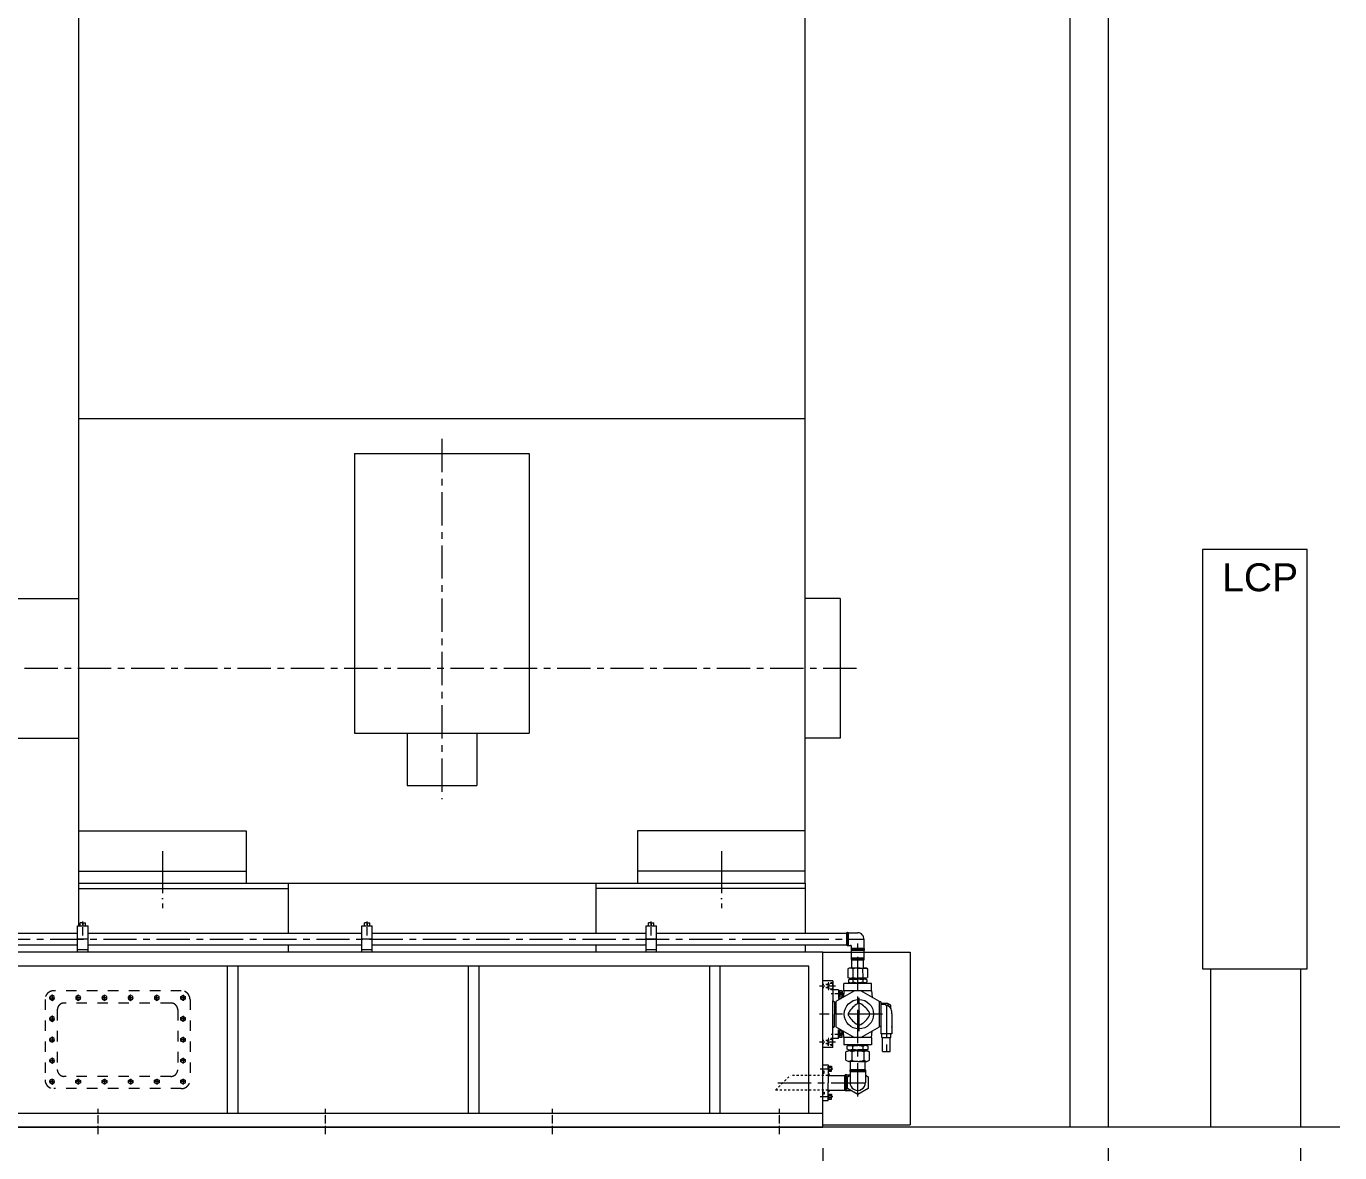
# Model space of a CAD drawing. Header units: millimetres. Extents: x -186 to 966092, y 1050 to 737262.
# Drawn here: x 516784 to 612274, y 422723 to 504594 of the extents above; entities that cross this region are included whole.
import ezdxf

# ---------------------------------------------------------------- set-up
doc = ezdxf.new("R2010")
doc.units = ezdxf.units.MM
doc.header["$LTSCALE"] = 25.4
for name, pattern in [('ACAD_ISO04W100', [30, 24, -3, 0, -3]), ('CENTER', [50.8, 31.75, -6.35, 6.35, -6.35]), ('EB_DASH', [6, 3, -3])]:
    doc.linetypes.add(name, pattern=pattern)
doc.layers.get('Defpoints').update_dxf_attribs({"lineweight": 5})
for name, color, linetype, lineweight in [('06___ANNOTATIONS', 7, 'Continuous', 5), ('CAXA0', 7, 'Continuous', 5), ('CAXA1', 5, 'CENTER', 5)]:
    doc.layers.add(name, color=color, linetype=linetype, lineweight=lineweight)
doc.styles.add('Roman', font='arial.ttf')
doc.styles.get("Standard").update_dxf_attribs({"font": 'arial.ttf'})
doc.dimstyles.new('ISO-25', dxfattribs={"dimscale": 30, "dimtxt": 38.1, "dimasz": 38.1, "dimexe": 50.8, "dimexo": 50.8, "dimgap": 15.875, "dimtad": 1, "dimtih": 1, "dimtoh": 1, "dimdec": 1, "dimlfac": 0.03937, "dimdsep": 46, "dimtxsty": 'Standard', "dimcen": 63.5, "dimclrd": 7, "dimclre": 7, "dimclrt": 7, "dimadec": 0, "dimazin": 0, "dimtfac": 1, "dimtdec": 1, "dimtmove": 0, "dimatfit": 3, "dimfxl": 25.4, "dimlwd": 5, "dimlwe": 5, "dimarcsym": 0})

# ---------------------------------------------------------------- blocks, each defined once
blk = doc.blocks.new('*D242')
at = {"color": 7, "linetype": 'Continuous', "lineweight": 5, "transparency": 16777216}
for p, q in [((445530, 423064), (445530, 411283)), ((574693, 423064), (574693, 411283)), ((573169, 412807), (447054, 412807))]:
    blk.add_line(p, q, dxfattribs=at)
at = {"color": 7, "transparency": 16777216}
for points in [[(447054, 413061), (447054, 412553), (445530, 412807)], [(573169, 413061), (573169, 412553), (574693, 412807)]]:
    blk.add_solid(points, dxfattribs=at)
at = {"layer": 'Defpoints', "color": 0, "transparency": 16777216}
for p in [(445530, 424588), (574693, 424588), (445530, 412807)]:
    blk.add_point(p, dxfattribs=at)
at = {"color": 7, "lineweight": 5, "transparency": 16777216, "insert": (510181, 415950), "char_height": 5334, "attachment_point": 5, "style": 'Roman'}
blk.add_mtext('A', dxfattribs=at)
blk = doc.blocks.new('*D250')
at = {"color": 7, "linetype": 'Continuous', "lineweight": 5, "transparency": 16777216}
for p, q in [((595450, 423064), (595450, 400606)), ((609420, 423064), (609420, 400606)), ((607896, 402130), (596974, 402130))]:
    blk.add_line(p, q, dxfattribs=at)
at = {"color": 7, "transparency": 16777216}
for points in [[(596974, 402384), (596974, 401876), (595450, 402130)], [(607896, 402384), (607896, 401876), (609420, 402130)]]:
    blk.add_solid(points, dxfattribs=at)
at = {"layer": 'Defpoints', "color": 0, "transparency": 16777216}
for p in [(595450, 424588), (609420, 424588), (595450, 402130)]:
    blk.add_point(p, dxfattribs=at)
at = {"color": 7, "lineweight": 5, "transparency": 16777216, "insert": (602435, 405329), "char_height": 5334, "width": 37.46, "attachment_point": 5, "style": 'Roman'}
blk.add_mtext('550', dxfattribs=at)
blk = doc.blocks.new('*D243')
at = {"color": 7, "linetype": 'Continuous', "lineweight": 5, "transparency": 16777216}
for p, q in [((367099, 432231), (367099, 400606)), ((595450, 422931), (595450, 400606)), ((593926, 402130), (368623, 402130))]:
    blk.add_line(p, q, dxfattribs=at)
at = {"color": 7, "transparency": 16777216}
for points in [[(368623, 402384), (368623, 401876), (367099, 402130)], [(593926, 402384), (593926, 401876), (595450, 402130)]]:
    blk.add_solid(points, dxfattribs=at)
at = {"layer": 'Defpoints', "color": 0, "transparency": 16777216}
for p in [(367099, 433755), (595450, 424455), (367099, 402130)]:
    blk.add_point(p, dxfattribs=at)
at = {"color": 7, "lineweight": 5, "transparency": 16777216, "insert": (510360, 405364), "char_height": 5334, "attachment_point": 5, "style": 'Roman'}
blk.add_mtext('C', dxfattribs=at)

msp = doc.modelspace()

# ---------------------------------------------------------------- linework, layer by layer
at = {"color": 7, "lineweight": 5}
for p, q in [((592655.81, 526188.07), (592655.81, 424588.07)), ((595449.81, 526188.07), (595449.81, 424588.07)), ((520590.58, 515330.08), (520590.58, 442305.08)), ((573422.58, 442305.08), (573422.58, 515330.08)), ((520590.58, 476087.08), (573422.58, 476087.08)), ((540656.58, 473547.08), (553356.58, 473547.08)), ((540656.58, 473547.08), (540656.58, 453227.08)), ((553356.58, 473547.08), (553356.58, 453227.08)), ((609915.05, 466576.47), (602295.05, 466576.47)), ((602295.05, 466576.47), (602295.05, 436096.47)), ((609915.05, 436096.47), (609915.05, 466576.47)), ((512462.58, 463006.08), (520590.58, 463006.08)), ((575962.58, 463006.08), (573422.58, 463006.08)), ((575962.58, 463006.08), (575962.58, 452846.08)), ((512462.58, 452846.08), (520590.58, 452846.08)), ((540656.58, 453227.08), (553356.58, 453227.08)), ((544466.58, 453227.08), (544466.58, 449417.08)), ((549546.58, 453227.08), (549546.58, 449417.08)), ((575962.58, 452846.08), (573422.58, 452846.08)), ((544466.58, 449417.08), (549546.58, 449417.08)), ((520590.58, 446115.08), (532782.58, 446115.08)), ((532782.58, 446115.08), (532782.58, 442305.08)), ((573422.58, 446115.08), (561230.58, 446115.08)), ((561230.58, 446115.08), (561230.58, 442305.08)), ((520590.58, 443194.08), (532782.58, 443194.08)), ((573422.58, 443194.08), (561230.58, 443194.08)), ((520590.58, 442305.08), (573422.58, 442305.08)), ((520590.58, 442305.08), (520590.58, 441924.08)), ((535830.58, 442305.08), (535830.58, 441924.08)), ((558182.58, 442305.08), (558182.58, 441924.08)), ((573422.58, 442305.08), (573422.58, 441924.08)), ((520590.58, 441924.08), (535830.58, 441924.08)), ((520590.58, 441924.08), (520590.58, 439218.47)), ((535830.58, 441924.08), (535830.58, 438685.07)), ((573422.58, 441924.08), (558182.58, 441924.08)), ((558182.58, 441924.08), (558182.58, 438685.07)), ((573422.58, 441924.08), (573422.58, 438685.07)), ((520898.7, 439421.67), (520700.72, 439421.67)), ((520700.72, 439218.47), (520700.72, 439421.67)), ((520898.7, 439421.67), (521096.67, 439421.67)), ((520898.7, 439421.67), (520898.7, 439218.47)), ((521096.67, 439218.47), (521096.67, 439421.67)), ((541559.59, 439421.67), (541361.62, 439421.67)), ((541361.62, 439218.47), (541361.62, 439421.67)), ((541559.59, 439421.67), (541757.56, 439421.67)), ((541559.59, 439421.67), (541559.59, 439218.47)), ((541757.56, 439218.47), (541757.56, 439421.67)), ((562220.48, 439421.67), (562022.51, 439421.67)), ((562022.51, 439218.47), (562022.51, 439421.67)), ((562220.48, 439421.67), (562418.46, 439421.67)), ((562220.48, 439421.67), (562220.48, 439218.47)), ((562418.46, 439218.47), (562418.46, 439421.67)), ((503158.8, 438685.07), (520517.7, 438685.07)), ((520517.7, 437288.07), (520517.7, 439218.47)), ((520517.7, 439218.47), (521279.7, 439218.47)), ((521279.7, 437288.07), (521279.7, 439218.47)), ((521279.7, 438685.07), (541178.59, 438685.07)), ((541178.59, 437288.07), (541178.59, 439218.47)), ((541178.59, 439218.47), (541940.59, 439218.47)), ((541940.59, 437288.07), (541940.59, 439218.47)), ((541940.59, 438685.07), (561839.48, 438685.07)), ((561839.48, 437288.07), (561839.48, 439218.47)), ((561839.48, 439218.47), (562601.48, 439218.47)), ((562601.48, 437288.07), (562601.48, 439218.47)), ((562601.48, 438685.07), (576419.25, 438685.07)), ((576470.58, 438596.17), (576419.25, 438685.07)), ((576419.25, 438685.07), (576419.25, 437821.47)), ((576470.58, 438596.17), (576550.61, 438710.47)), ((576470.58, 438253.27), (576470.58, 438596.17)), ((576470.58, 438570.77), (576470.58, 438596.17)), ((576550.61, 438710.47), (577232.58, 438710.47)), ((576550.61, 437796.07), (576550.61, 438710.47)), ((503158.8, 437821.47), (520517.7, 437821.47)), ((521279.7, 438253.27), (520517.7, 438253.27)), ((520517.7, 437491.27), (521279.7, 437491.27)), ((521279.7, 437821.47), (541178.59, 437821.47)), ((535830.58, 437821.47), (535830.58, 437288.07)), ((541940.59, 438253.27), (541178.59, 438253.27)), ((541178.59, 437491.27), (541940.59, 437491.27)), ((541940.59, 437821.47), (561839.48, 437821.47)), ((558182.58, 437821.47), (558182.58, 437288.07)), ((562601.48, 438253.27), (561839.48, 438253.27)), ((561839.48, 437491.27), (562601.48, 437491.27)), ((562601.48, 437821.47), (576419.25, 437821.47)), ((573422.58, 437821.47), (573422.58, 437288.07)), ((576470.58, 437910.37), (576419.25, 437821.47)), ((576470.58, 438253.27), (576470.58, 437910.37)), ((576470.58, 437910.37), (576550.61, 437796.07)), ((576550.61, 437796.07), (576700, 437796.07)), ((576776.2, 437569.68), (576776.2, 437719.87)), ((576888.17, 437491.27), (576776.2, 437569.68)), ((577688.96, 437569.68), (576776.2, 437569.68)), ((576888.17, 437491.27), (576776.2, 437412.87)), ((576776.2, 436858.48), (576776.2, 437412.87)), ((577688.96, 437412.87), (576776.2, 437412.87)), ((576888.17, 437491.27), (577576.99, 437491.27)), ((577576.99, 437491.27), (577688.96, 437569.68)), ((577576.99, 437491.27), (577688.96, 437412.87)), ((577688.96, 437569.68), (577688.96, 438225.88)), ((577688.96, 436858.48), (577688.96, 437412.87)), ((574692.58, 437288.07), (487431.95, 437288.07)), ((574692.58, 424588.07), (574692.58, 437288.07)), ((574692.58, 425604.07), (574692.58, 437288.07)), ((574692.58, 437288.07), (581042.58, 437288.07)), ((576888.17, 436780.08), (576776.2, 436858.48)), ((577688.96, 436858.48), (576776.2, 436858.48)), ((576888.17, 436780.08), (576799.44, 436728.74)), ((577663.56, 436729.99), (576801.6, 436729.99)), ((576801.88, 436145.9), (576801.6, 436729.99)), ((577576.99, 436780.08), (576888.17, 436780.08)), ((577576.99, 436780.08), (577688.96, 436858.48)), ((577576.99, 436780.08), (577663.56, 436729.99)), ((577663.28, 436145.9), (577663.56, 436729.99)), ((581042.58, 437288.07), (581042.58, 424759.08)), ((573676.58, 436272.07), (468808.16, 436272.07)), ((531420.36, 425604.07), (531420.36, 436272.07)), ((532182.36, 425604.07), (532182.36, 436272.07)), ((548946.36, 425604.07), (548946.36, 436272.07)), ((549708.36, 425604.07), (549708.36, 436272.07)), ((566472.36, 425604.07), (566472.36, 436272.07)), ((567234.36, 425604.07), (567234.36, 436272.07)), ((573676.58, 425604.07), (573676.58, 436272.07)), ((576514.76, 436090.56), (576514.2, 435465.16)), ((576514.76, 436090.56), (576514.2, 435465.16)), ((576610.45, 435409.47), (576514.2, 435465.16)), ((576610.45, 435409.47), (576514.2, 435465.16)), ((576611.11, 436146.07), (576514.76, 436090.56)), ((576611.11, 436146.07), (576514.76, 436090.56)), ((577233.63, 436145.52), (576611.11, 436146.07)), ((577233.63, 436145.52), (576611.11, 436146.07)), ((576874.17, 436090.24), (576873.61, 435464.84)), ((576874.17, 436090.24), (576873.61, 435464.84)), ((577231.53, 436145.52), (577854.05, 436146.07)), ((577231.53, 436145.52), (577854.05, 436146.07)), ((577590.99, 436090.24), (577591.55, 435464.84)), ((577590.99, 436090.24), (577591.55, 435464.84)), ((577854.05, 436146.07), (577950.4, 436090.56)), ((577854.05, 436146.07), (577950.4, 436090.56)), ((577854.71, 435409.47), (577950.96, 435465.16)), ((577854.71, 435409.47), (577950.96, 435465.16)), ((577950.4, 436090.56), (577950.96, 435465.16)), ((577950.4, 436090.56), (577950.96, 435465.16)), ((602295.05, 436096.47), (609915.05, 436096.47)), ((602880.37, 436096.47), (602880.37, 424588.07)), ((609419.81, 436096.47), (609419.81, 424588.07)), ((574692.58, 430557.07), (574692.58, 435383.07)), ((575426.64, 435205.27), (574692.58, 435205.27)), ((575426.64, 435205.27), (575426.64, 433753.83)), ((575833.04, 434570.27), (575426.64, 434570.27)), ((577005.18, 434494.07), (575645.08, 433708.81)), ((575833.04, 434570.27), (575833.04, 433934.12)), ((576099.74, 434494.07), (575896.54, 434494.07)), ((575896.54, 434494.07), (575896.54, 434036.87)), ((576099.74, 434494.07), (576099.74, 434036.87)), ((576228, 434494.07), (576194.57, 434026.07)), ((576228, 434494.07), (576228, 435027.47)), ((578237.16, 435027.47), (576228, 435027.47)), ((578237.16, 435027.47), (576228, 435027.47)), ((578237.16, 434494.07), (576228, 434494.07)), ((576648.68, 435332.27), (576564.81, 435283.95)), ((576564.81, 435283.95), (576564.81, 435126.59)), ((576648.68, 435078.27), (576564.81, 435126.59)), ((576610.45, 435409.47), (577232.97, 435408.92)), ((576610.45, 435409.47), (577232.97, 435408.92)), ((576648.68, 435332.27), (577232.58, 435332.27)), ((576648.68, 435078.27), (577232.58, 435078.27)), ((576699.18, 435027.47), (576699.18, 435078.27)), ((576737.67, 435409.36), (576737.58, 435332.27)), ((576737.67, 435409.36), (576737.58, 435332.27)), ((576873.42, 435281.66), (576873.42, 435128.88)), ((577854.71, 435409.47), (577232.19, 435408.92)), ((577854.71, 435409.47), (577232.19, 435408.92)), ((577816.48, 435332.27), (577232.58, 435332.27)), ((577816.48, 435078.27), (577232.58, 435078.27)), ((578820.08, 433708.81), (577459.98, 434494.07)), ((577591.74, 435281.66), (577591.74, 435128.88)), ((577727.49, 435409.36), (577727.58, 435332.27)), ((577727.49, 435409.36), (577727.58, 435332.27)), ((577765.98, 435027.47), (577765.98, 435078.27)), ((577816.48, 435332.27), (577900.35, 435283.95)), ((577816.48, 435078.27), (577900.35, 435126.59)), ((577900.35, 435283.95), (577900.35, 435126.59)), ((578237.16, 434494.07), (578237.16, 435027.47)), ((578237.16, 434494.07), (578237.16, 435027.47)), ((578237.16, 434494.07), (578270.59, 434026.07)), ((575426.64, 430379.27), (575426.64, 433753.83)), ((575426.64, 433753.83), (575538.62, 433687.26)), ((575538.62, 433687.26), (575538.62, 432792.27)), ((575645.08, 433708.81), (575645.08, 431875.73)), ((575896.54, 434460.87), (575833.04, 434460.87)), ((575896.54, 434247.14), (575833.04, 434302.65)), ((575896.54, 434227.68), (575833.04, 434283.18)), ((575896.54, 434070.07), (575833.04, 434070.07)), ((575833.04, 433934.12), (576035.33, 433934.12)), ((576099.74, 434365.9), (575896.54, 434365.9)), ((576099.74, 434165.04), (575896.54, 434165.04)), ((576099.74, 434036.87), (575896.54, 434036.87)), ((578820.08, 431875.73), (578820.08, 433708.81)), ((578906.44, 433681.27), (578820.08, 433681.27)), ((578906.44, 433681.27), (578906.44, 431684.56)), ((578906.44, 433605.07), (579427.14, 433605.07)), ((579427.14, 433605.07), (579427.14, 433383.48)), ((575538.62, 431897.28), (575538.62, 432792.27)), ((579242.24, 433491.12), (578906.44, 433491.12)), ((579280.34, 433452.07), (579280.34, 433453.02)), ((579571.24, 433491.12), (579427.14, 433491.12)), ((579622.04, 433233.31), (579622.04, 433440.32)), ((579622.04, 433440.32), (579622.04, 433233.31)), ((579680.94, 433033.57), (579680.94, 432817.65)), ((579680.94, 432817.65), (579712.86, 432817.65)), ((579712.86, 432817.65), (579712.86, 431903.27)), ((575426.64, 431830.71), (575538.62, 431897.28)), ((575645.08, 431875.73), (577005.18, 431090.47)), ((575833.04, 431014.27), (575833.04, 431650.42)), ((575833.04, 431650.42), (576035.33, 431650.42)), ((577459.98, 431090.47), (578820.08, 431875.73)), ((578906.44, 431903.27), (578820.08, 431903.27)), ((578906.44, 431903.27), (578906.44, 431684.56)), ((578906.44, 431852.47), (578906.44, 431369.87)), ((579719.24, 431903.27), (579712.86, 431903.27)), ((579719.24, 431903.27), (579719.24, 431369.87)), ((579719.24, 431852.47), (579719.24, 431903.27)), ((575833.04, 431014.27), (575426.64, 431014.27)), ((575896.54, 431514.47), (575833.04, 431514.47)), ((575896.54, 431300.74), (575833.04, 431356.25)), ((575896.54, 431281.28), (575833.04, 431336.78)), ((575896.54, 431123.67), (575833.04, 431123.67)), ((576099.74, 431547.67), (575896.54, 431547.67)), ((575896.54, 431090.47), (575896.54, 431547.67)), ((576099.74, 431419.5), (575896.54, 431419.5)), ((576099.74, 431218.64), (575896.54, 431218.64)), ((576099.74, 431090.47), (575896.54, 431090.47)), ((576099.74, 431090.47), (576099.74, 431547.67)), ((576228, 431090.47), (576194.57, 431558.48)), ((578237.16, 431090.47), (576228, 431090.47)), ((576228, 431090.47), (576228, 430557.07)), ((578237.16, 431090.47), (578270.59, 431558.48)), ((578237.16, 431090.47), (578237.16, 430557.07)), ((578237.16, 431090.47), (578237.16, 430557.07)), ((579719.24, 431369.87), (578906.44, 431369.87)), ((578982.68, 431103.17), (578982.68, 431369.87)), ((578982.68, 431103.17), (579643.08, 431103.17)), ((579033.48, 430087.17), (579033.48, 431103.17)), ((579592.28, 430087.17), (579592.28, 431103.17)), ((579643.08, 431103.17), (579643.08, 431369.87)), ((575426.64, 430379.27), (574692.58, 430379.27)), ((577232.58, 430557.07), (576228, 430557.07)), ((577232.58, 430557.07), (576228, 430557.07)), ((576369.07, 429439.47), (576369.07, 430049.07)), ((576547.08, 430506.27), (576463.21, 430457.95)), ((576463.21, 430249.79), (576463.21, 430457.95)), ((576547.08, 430201.47), (576463.21, 430249.79)), ((576547.08, 430506.27), (577232.58, 430506.27)), ((576547.08, 430201.47), (577232.58, 430201.47)), ((576560.63, 430557.07), (576560.63, 430506.27)), ((577232.49, 430125.27), (576581.62, 430125.27)), ((576600.21, 430125.27), (576600.21, 430201.47)), ((576794.34, 430049.07), (576794.34, 429439.47)), ((576860.26, 430455.66), (576860.26, 430252.08)), ((577232.58, 429822.25), (577232.49, 429822.25)), ((577232.58, 429822.25), (577232.49, 429822.25)), ((578237.16, 430557.07), (577232.58, 430557.07)), ((577918.08, 430506.27), (577232.58, 430506.27)), ((577918.08, 430201.47), (577232.58, 430201.47)), ((577232.67, 430125.27), (577883.54, 430125.27)), ((577604.9, 430455.66), (577604.9, 430252.08)), ((577670.82, 430049.07), (577670.82, 429439.47)), ((578237.16, 430557.07), (577765.89, 430557.07)), ((577864.95, 430125.27), (577864.95, 430201.47)), ((577904.53, 430557.07), (577904.53, 430506.27)), ((577918.08, 430506.27), (578001.95, 430457.95)), ((577918.08, 430201.47), (578001.95, 430249.79)), ((578001.95, 430249.79), (578001.95, 430457.95)), ((578096.09, 429439.47), (578096.09, 430049.07)), ((579033.48, 430087.17), (579592.28, 430087.17)), ((574692.58, 429109.41), (575073.58, 429109.41)), ((575073.58, 429109.41), (575073.58, 427814.01)), ((575073.58, 428830.01), (575073.58, 429020.51)), ((575137.08, 428996.63), (575073.58, 428996.63)), ((575137.08, 428811.59), (575073.58, 428867.53)), ((575137.08, 428790.9), (575073.58, 428846.84)), ((575137.08, 429020.51), (575314.88, 429020.51)), ((575137.08, 429020.51), (575137.08, 428639.51)), ((575314.88, 428925.26), (575137.08, 428925.26)), ((575314.88, 429020.51), (575314.88, 428830.01)), ((575314.88, 428639.51), (575314.88, 428830.01)), ((577232.49, 429363.27), (576581.62, 429363.27)), ((576699.27, 428766.64), (576699.27, 429363.27)), ((576699.27, 428766.64), (577232.58, 428766.64)), ((576699.27, 428766.64), (576788.17, 428703.01)), ((576699.35, 428766.64), (577765.89, 428766.64)), ((577232.67, 429363.27), (577883.54, 429363.27)), ((577765.89, 428766.64), (577676.99, 428703.01)), ((577765.89, 428766.64), (577765.89, 429363.27)), ((575137.08, 428663.38), (575073.58, 428663.38)), ((575073.58, 428347.22), (576292.35, 428347.22)), ((575073.58, 426518.61), (575073.58, 427814.01)), ((575314.88, 428734.76), (575137.08, 428734.76)), ((575137.08, 428639.51), (575314.88, 428639.51)), ((576343.58, 428258.49), (576292.35, 428347.22)), ((576292.35, 427280.79), (576292.35, 428347.22)), ((576423.67, 428372.88), (576343.58, 428258.49)), ((576343.58, 428258.32), (576343.58, 427813.82)), ((576343.58, 427369.69), (576343.58, 427814.19)), ((576423.62, 428372.81), (576673.86, 428372.81)), ((576423.62, 428372.81), (576423.62, 427255.21)), ((576423.62, 427255.21), (576423.62, 428372.81)), ((576788.17, 428703.01), (576673.86, 428622.91)), ((576673.86, 428623.03), (577791.46, 428622.91)), ((576673.86, 428623.03), (576673.86, 427814.01)), ((576788.17, 428703.01), (577232.67, 428703.01)), ((577676.99, 428703.01), (577232.49, 428703.01)), ((577232.58, 428703.01), (577232.67, 428703.01)), ((577676.99, 428703.01), (577791.3, 428622.91)), ((577791.3, 428623.03), (577791.3, 427814.01)), ((575073.58, 427280.79), (576292.35, 427280.79)), ((575137.08, 426988.51), (575314.88, 426988.51)), ((575137.08, 426988.51), (575137.08, 426607.51)), ((575314.88, 426893.26), (575137.08, 426893.26)), ((575314.88, 426988.51), (575314.88, 426798.01)), ((576343.58, 427369.53), (576292.35, 427280.79)), ((576423.67, 427255.14), (576343.58, 427369.53)), ((576423.62, 427255.21), (576704.8, 427255.21)), ((574692.58, 426518.61), (575073.58, 426518.61)), ((575137.08, 426779.59), (575073.58, 426835.53)), ((575137.08, 426758.9), (575073.58, 426814.84)), ((575314.88, 426702.76), (575137.08, 426702.76)), ((575137.08, 426607.51), (575314.88, 426607.51)), ((575314.88, 426607.51), (575314.88, 426798.01)), ((445530.28, 425604.07), (574692.58, 425604.07)), ((612274.37, 424588.07), (362540.32, 424588.07)), ((445530.28, 424588.07), (574692.58, 424588.07)), ((574692.58, 424759.08), (581042.58, 424759.08))]:
    msp.add_line(p, q, dxfattribs=at)
at = {"color": 7, "linetype": 'ACAD_ISO04W100', "lineweight": 5, "ltscale": 5}
for p, q in [((526686.58, 444635.87), (526686.58, 440487.31)), ((567326.58, 444635.87), (567326.58, 440487.31))]:
    msp.add_line(p, q, dxfattribs=at)
at = {"color": 7, "linetype": 'ACAD_ISO04W100', "lineweight": 5}
for p, q in [((520898.7, 438513.07), (520898.7, 439522.31)), ((541559.59, 438513.07), (541559.59, 439522.31)), ((562220.48, 438513.07), (562220.48, 439522.31)), ((575605.98, 434824.27), (574463.96, 434824.27)), ((576171.93, 434265.47), (575298.25, 434265.47)), ((575605.98, 430760.27), (574463.96, 430760.27)), ((576171.93, 431319.07), (575298.25, 431319.07)), ((574495.39, 428830.01), (575418.91, 428830.01)), ((522021.16, 424075.78), (522021.16, 425904.16)), ((538531.16, 424075.78), (538531.16, 425904.16)), ((555041.16, 424075.78), (555041.16, 425904.16)), ((571551.16, 424075.78), (571551.16, 425904.16)), ((574495.39, 426798.01), (575418.91, 426798.01))]:
    msp.add_line(p, q, dxfattribs=at)
at = {"color": 7, "linetype": 'EB_DASH', "lineweight": 5, "ltscale": 10}
for p, q in [((528054.86, 434494.07), (518783.86, 434494.07)), ((518148.86, 433859.07), (518148.86, 428017.07)), ((518466.36, 433986.07), (518847.36, 433986.07)), ((518656.86, 434201.44), (518656.86, 433773.85)), ((527292.86, 433605.07), (519545.86, 433605.07)), ((520752.36, 433987.64), (520371.36, 433987.64)), ((520561.86, 433772.28), (520561.86, 434199.87)), ((522657.36, 433987.64), (522276.36, 433987.64)), ((522466.86, 433772.28), (522466.86, 434199.87)), ((524562.36, 433987.64), (524181.36, 433987.64)), ((524371.86, 433772.28), (524371.86, 434199.87)), ((526467.36, 433986.07), (526086.36, 433986.07)), ((526421.71, 433986.07), (526132.02, 433986.07)), ((526276.86, 433770.71), (526276.86, 434198.3)), ((526276.86, 433841.23), (526276.86, 434130.92)), ((528372.36, 433986.07), (527991.36, 433986.07)), ((528181.86, 434201.44), (528181.86, 433773.85)), ((528689.86, 433859.07), (528689.86, 428017.07)), ((518656.86, 432677.44), (518656.86, 432249.85)), ((518656.86, 432606.92), (518656.86, 432317.23)), ((519037.86, 433097.07), (519037.86, 428779.07)), ((527800.86, 433097.07), (527800.86, 428779.07)), ((528181.86, 432677.44), (528181.86, 432249.85)), ((528181.86, 432606.92), (528181.86, 432317.23)), ((518466.36, 432462.07), (518847.36, 432462.07)), ((518512.02, 432462.07), (518801.71, 432462.07)), ((528372.36, 432462.07), (527991.36, 432462.07)), ((528326.71, 432462.07), (528037.02, 432462.07)), ((518466.36, 430938.07), (518847.36, 430938.07)), ((518512.02, 430938.07), (518801.71, 430938.07)), ((518656.86, 431153.44), (518656.86, 430725.85)), ((518656.86, 431082.92), (518656.86, 430793.23)), ((528372.36, 430938.07), (527991.36, 430938.07)), ((528326.71, 430938.07), (528037.02, 430938.07)), ((528181.86, 431153.44), (528181.86, 430725.85)), ((528181.86, 431082.92), (528181.86, 430793.23)), ((518466.36, 429414.07), (518847.36, 429414.07)), ((518512.02, 429414.07), (518801.71, 429414.07)), ((518656.86, 429629.44), (518656.86, 429201.85)), ((518656.86, 429558.92), (518656.86, 429269.23)), ((528372.36, 429414.07), (527991.36, 429414.07)), ((528326.71, 429414.07), (528037.02, 429414.07)), ((528181.86, 429629.44), (528181.86, 429201.85)), ((528181.86, 429558.92), (528181.86, 429269.23)), ((518466.36, 427890.07), (518847.36, 427890.07)), ((518512.02, 427890.07), (518801.71, 427890.07)), ((518656.86, 428105.44), (518656.86, 427677.85)), ((518656.86, 428034.92), (518656.86, 427745.23)), ((527292.86, 428271.07), (519545.86, 428271.07)), ((520752.36, 427888.5), (520371.36, 427888.5)), ((520561.86, 428103.87), (520561.86, 427676.28)), ((522657.36, 427888.5), (522276.36, 427888.5)), ((522466.86, 428103.87), (522466.86, 427676.28)), ((524562.36, 427888.5), (524181.36, 427888.5)), ((524371.86, 428103.87), (524371.86, 427676.28)), ((526467.36, 427890.07), (526086.36, 427890.07)), ((526421.71, 427890.07), (526132.02, 427890.07)), ((526276.86, 428105.44), (526276.86, 427677.85)), ((526276.86, 428034.92), (526276.86, 427745.23)), ((528372.36, 427890.07), (527991.36, 427890.07)), ((528326.71, 427890.07), (528037.02, 427890.07)), ((528181.86, 428105.44), (528181.86, 427677.85)), ((528181.86, 428034.92), (528181.86, 427745.23)), ((528054.86, 427382.07), (518783.86, 427382.07))]:
    msp.add_line(p, q, dxfattribs=at)
at = {"color": 7, "linetype": 'EB_DASH', "lineweight": 5, "ltscale": 2}
for p, q in [((575073.58, 434951.27), (574692.58, 434951.27)), ((575073.58, 434697.27), (574692.58, 434697.27)), ((575073.58, 435078.27), (575073.58, 434570.27)), ((575426.64, 435078.27), (575073.58, 435078.27)), ((575137.08, 435019.67), (575073.58, 435019.67)), ((575137.08, 434805.94), (575073.58, 434861.45)), ((575137.08, 434786.48), (575073.58, 434841.98)), ((575137.08, 434628.87), (575073.58, 434628.87)), ((575426.64, 434570.27), (575073.58, 434570.27)), ((575391.08, 435027.47), (575137.08, 435027.47)), ((575137.08, 435027.47), (575137.08, 434621.07)), ((575391.08, 434621.07), (575137.08, 434621.07)), ((575391.08, 435027.47), (575391.08, 434621.07)), ((575073.58, 430887.27), (574692.58, 430887.27)), ((575073.58, 430506.27), (575073.58, 431014.27)), ((575426.64, 431014.27), (575073.58, 431014.27)), ((575137.08, 430955.67), (575073.58, 430955.67)), ((575137.08, 430741.94), (575073.58, 430797.45)), ((575137.08, 430722.48), (575073.58, 430777.98)), ((575137.08, 430557.07), (575137.08, 430963.47)), ((575391.08, 430963.47), (575137.08, 430963.47)), ((575391.08, 430557.07), (575391.08, 430963.47)), ((575073.58, 430633.27), (574692.58, 430633.27)), ((575137.08, 430564.87), (575073.58, 430564.87)), ((575426.64, 430506.27), (575073.58, 430506.27)), ((575391.08, 430557.07), (575137.08, 430557.07)), ((571263.58, 427280.79), (572330.01, 428347.22)), ((575073.58, 428347.22), (572330.01, 428347.22)), ((574786.56, 428659.83), (574692.58, 428659.83)), ((574692.58, 428499.81), (574786.56, 428499.81)), ((574786.56, 428499.81), (574786.56, 428659.83)), ((575073.58, 427280.79), (571263.58, 427280.79)), ((574692.58, 427128.21), (574786.56, 427128.21)), ((574786.56, 426968.19), (574692.58, 426968.19)), ((574786.56, 427128.21), (574786.56, 426968.19))]:
    msp.add_line(p, q, dxfattribs=at)
at = {"color": 7, "linetype": 'EB_DASH', "lineweight": 5, "ltscale": 10}
for points in [[(518656.86, 433795.57), (518821.84, 433890.82), (518821.84, 434081.32), (518656.86, 434176.57), (518491.89, 434081.32), (518491.89, 433890.82)], [(520561.86, 434178.14), (520396.89, 434082.89), (520396.89, 433892.39), (520561.86, 433797.14), (520726.84, 433892.39), (520726.84, 434082.89)], [(522466.86, 434178.14), (522301.89, 434082.89), (522301.89, 433892.39), (522466.86, 433797.14), (522631.84, 433892.39), (522631.84, 434082.89)], [(524371.86, 434178.14), (524206.89, 434082.89), (524206.89, 433892.39), (524371.86, 433797.14), (524536.84, 433892.39), (524536.84, 434082.89)], [(526276.86, 434176.57), (526111.89, 434081.32), (526111.89, 433890.82), (526276.86, 433795.57), (526441.84, 433890.82), (526441.84, 434081.32)], [(528181.86, 433795.57), (528016.89, 433890.82), (528016.89, 434081.32), (528181.86, 434176.57), (528346.84, 434081.32), (528346.84, 433890.82)], [(518656.86, 432271.57), (518821.84, 432366.82), (518821.84, 432557.32), (518656.86, 432652.57), (518491.89, 432557.32), (518491.89, 432366.82)], [(528181.86, 432271.57), (528016.89, 432366.82), (528016.89, 432557.32), (528181.86, 432652.57), (528346.84, 432557.32), (528346.84, 432366.82)], [(518656.86, 430747.57), (518821.84, 430842.82), (518821.84, 431033.32), (518656.86, 431128.57), (518491.89, 431033.32), (518491.89, 430842.82)], [(528181.86, 430747.57), (528016.89, 430842.82), (528016.89, 431033.32), (528181.86, 431128.57), (528346.84, 431033.32), (528346.84, 430842.82)], [(518656.86, 429223.57), (518821.84, 429318.82), (518821.84, 429509.32), (518656.86, 429604.57), (518491.89, 429509.32), (518491.89, 429318.82)], [(528181.86, 429223.57), (528016.89, 429318.82), (528016.89, 429509.32), (528181.86, 429604.57), (528346.84, 429509.32), (528346.84, 429318.82)], [(518656.86, 427699.57), (518821.84, 427794.82), (518821.84, 427985.32), (518656.86, 428080.57), (518491.89, 427985.32), (518491.89, 427794.82)], [(520561.86, 427698), (520396.89, 427793.25), (520396.89, 427983.75), (520561.86, 428079), (520726.84, 427983.75), (520726.84, 427793.25)], [(522466.86, 427698), (522301.89, 427793.25), (522301.89, 427983.75), (522466.86, 428079), (522631.84, 427983.75), (522631.84, 427793.25)], [(524371.86, 427698), (524206.89, 427793.25), (524206.89, 427983.75), (524371.86, 428079), (524536.84, 427983.75), (524536.84, 427793.25)], [(526276.86, 427699.57), (526111.89, 427794.82), (526111.89, 427985.32), (526276.86, 428080.57), (526441.84, 427985.32), (526441.84, 427794.82)], [(528181.86, 427699.57), (528016.89, 427794.82), (528016.89, 427985.32), (528181.86, 428080.57), (528346.84, 427985.32), (528346.84, 427794.82)]]:
    msp.add_lwpolyline(points, close=True, dxfattribs=at)
at = {"color": 7, "lineweight": 5}
msp.add_lwpolyline([(577791.3, 428354.94), (577980.4, 428245.76), (577980.4, 427382.25), (577232.58, 426950.49), (576484.76, 427382.25), (576484.76, 428245.76), (576673.86, 428354.94)], dxfattribs=at)
at = {"color": 7, "linetype": 'EB_DASH', "lineweight": 5, "ltscale": 10}
for centre in [(518656.86, 433987.64), (520561.86, 433986.07), (522466.86, 433986.07), (524371.86, 433986.07), (526276.86, 433984.5), (528181.86, 433987.64), (518656.86, 432463.64), (528181.86, 432463.64), (518656.86, 430939.64), (528181.86, 430939.64), (518656.86, 429415.64), (528181.86, 429415.64), (518656.86, 427891.64), (520561.86, 427890.07), (522466.86, 427890.07), (524371.86, 427890.07), (526276.86, 427891.64), (528181.86, 427891.64)]:
    msp.add_circle(centre, 156.32, dxfattribs=at)
at = {"color": 7, "lineweight": 5}
msp.add_circle((577321.26, 432792.45), 1066.8, dxfattribs=at)
for centre, radius, start, end in [((576497.82, 438631.14), 95.29, 56.3544434, 145.5330408), ((577232.58, 438253.27), 457.2, 356.5655859, 90), ((576497.82, 437875.4), 95.29, 214.4669592, 303.6455566), ((576700, 437719.87), 76.2, 0, 90), ((576854.26, 437491.27), 110.63, 134.872008, 225.127992), ((577610.9, 437491.27), 110.63, 314.872008, 45.127992), ((576838.52, 436804.04), 82.75, 138.86476, 243.499398), ((577626.64, 436804.04), 82.75, 296.500602, 41.13524), ((576694.14, 435727.61), 318.21, 235.5643177, 304.3328127), ((576694.14, 435727.61), 318.21, 235.5643177, 304.3328127), ((576694.23, 435827.79), 318.21, 55.5643177, 124.3328127), ((576694.23, 435827.79), 318.21, 55.5643177, 124.3328127), ((577234.04, 436598.35), 1189.43, 252.3606114, 269.9485652), ((577234.04, 436598.35), 1189.43, 252.3606114, 269.9485652), ((577232.56, 434956.08), 1189.43, 89.9485652, 107.536519), ((577232.56, 434956.08), 1189.43, 89.9485652, 107.536519), ((577232.6, 434956.08), 1189.43, 72.463481, 90.0514348), ((577232.6, 434956.08), 1189.43, 72.463481, 90.0514348), ((577231.12, 436598.35), 1189.43, 270.0514348, 287.6393886), ((577231.12, 436598.35), 1189.43, 270.0514348, 287.6393886), ((577770.93, 435827.79), 318.21, 55.6671873, 124.4356823), ((577770.93, 435827.79), 318.21, 55.6671873, 124.4356823), ((577771.02, 435727.61), 318.21, 235.6671873, 304.4356823), ((577771.02, 435727.61), 318.21, 235.6671873, 304.4356823), ((576718.61, 435070.19), 262.08, 53.7922003, 118.4842566), ((576718.61, 435340.35), 262.08, 241.5157434, 306.2077997), ((577263.26, 433814.9), 1517.68, 91.1581708, 104.8839267), ((577263.26, 436595.64), 1517.68, 255.1160733, 268.8418292), ((577201.9, 433814.9), 1517.68, 75.1160733, 88.8418292), ((577201.9, 436595.64), 1517.68, 271.1581708, 284.8839267), ((577746.55, 435070.19), 262.08, 61.5157434, 126.2077997), ((577746.55, 435340.35), 262.08, 233.7922003, 298.4842566), ((578097.69, 432004.22), 1772.25, 119.6426987, 149.2596251), ((577331.64, 433389.25), 190.58, 51.8756661, 125.4340313), ((576677.12, 432153.18), 1586.58, 27.2199523, 60.8765556), ((576724.36, 432792.46), 190.56, 141.8761809, 218.1238191), ((578097.69, 433580.69), 1772.25, 210.7403749, 240.3573013), ((576677.12, 433431.73), 1586.58, 299.1234444, 332.7800477), ((577918.16, 432792.46), 190.56, 332.4670581, 27.5329419), ((579242.24, 433453.02), 38.1, 0, 90), ((579331.14, 433452.07), 50.8, 180.0000315, 267.4965444), ((579312.84, 433033.57), 368.1, 0, 87.4966214), ((579571.24, 433440.32), 50.8, 0, 90), ((577331.64, 432195.64), 190.56, 234.5632094, 308.1270932), ((576928.48, 428823.22), 1347.46, 104.9169116, 114.5292463), ((576655.84, 430066.87), 439.25, 62.2661247, 111.9970252), ((576655.84, 430640.87), 439.25, 248.0029748, 297.7338753), ((576491.86, 429572.47), 564.49, 57.5983066, 78.3223669), ((577232.49, 428827.49), 1297.78, 90, 109.7316139), ((577250.09, 428988.9), 1517.68, 91.1581708, 104.8839267), ((577250.09, 431718.84), 1517.68, 255.1160733, 268.8418292), ((577232.67, 428827.49), 1297.78, 70.2683861, 90), ((577215.07, 428988.9), 1517.68, 75.1160733, 88.8418292), ((577215.07, 431718.84), 1517.68, 271.1581708, 284.8839267), ((577809.32, 430066.87), 439.25, 68.0029748, 117.7338753), ((577809.32, 430640.87), 439.25, 242.2661247, 291.9970252), ((577973.3, 429572.47), 564.49, 101.6776331, 122.4016934), ((577536.68, 428823.22), 1347.46, 65.4707537, 75.0830884), ((576928.48, 430665.33), 1347.46, 245.4707537, 255.0830884), ((576491.86, 429916.07), 564.49, 281.6776331, 302.4016934), ((576747.24, 428684), 95.6, 120.1750007, 219.7113303), ((577232.49, 430661.05), 1297.78, 250.2683861, 270), ((577232.67, 430661.05), 1297.78, 270, 289.7316139), ((577973.3, 429916.07), 564.49, 237.5983066, 258.3223669), ((577717.92, 428684), 95.6, 320.2886697, 59.8249993), ((577536.68, 430665.33), 1347.46, 284.9169116, 294.5292463), ((575073.58, 428347.22), 127, 0, 90), ((576367.5, 428311.19), 83.35, 47.6730106, 154.3825062), ((577232.58, 427814.01), 558.8, 179.0078897, 0.9921103), ((575073.58, 427280.79), 127, 270, 0), ((576367.5, 427316.83), 83.35, 205.6174938, 312.3269894)]:
    msp.add_arc(centre, radius, start, end, dxfattribs=at)
at = {"color": 7, "linetype": 'EB_DASH', "lineweight": 5, "ltscale": 10}
for centre, radius, start, end in [((518783.86, 433859.07), 635, 90, 180), ((528054.86, 433859.07), 635, 0, 90), ((519545.86, 433097.07), 508, 90, 180), ((527292.86, 433097.07), 508, 0, 90), ((519545.86, 428779.07), 508, 180, 270), ((527292.86, 428779.07), 508, 270, 0), ((518783.86, 428017.07), 635, 180, 270), ((528054.86, 428017.07), 635, 270, 0)]:
    msp.add_arc(centre, radius, start, end, dxfattribs=at)
at = {"layer": 'CAXA0', "color": 7, "linetype": 'Continuous', "lineweight": 5}
msp.add_point((577331.64, 432970.07), dxfattribs=at)
msp.add_point((577331.64, 432970.07), dxfattribs=at)
at = {"layer": 'CAXA1', "linetype": 'CENTER', "lineweight": 5, "ltscale": 3}
for p, q in [((547006.58, 474609.87), (547006.58, 448411.93)), ((577149.5, 457926.08), (468478.25, 457926.08)), ((495293.4, 438253.27), (577689.78, 438253.27)), ((577232.58, 426807.83), (577232.58, 438253.27)), ((577331.64, 431561.01), (577331.64, 433991.35)), ((579035.66, 432792.27), (574463.96, 432792.27)), ((579312.84, 433481.05), (579312.84, 430043.19)), ((571423.07, 427814.01), (578187.83, 427814.01))]:
    msp.add_line(p, q, dxfattribs=at)

# ---------------------------------------------------------------- texts
at = {"layer": '06___ANNOTATIONS', "color": 7, "linetype": 'Continuous', "lineweight": 5, "insert": (603726.35, 464530.93), "char_height": 2031.996, "width": 109153.0252, "attachment_point": 4, "style": 'Roman'}
msp.add_mtext('LCP', dxfattribs=at)

# ---------------------------------------------------------------- dimensions: what is measured, and where the dimension line sits
at = {"color": 7, "lineweight": 5}
for base, p1, p2, text, picture, middle in [((367098.73, 402129.83), (595449.81, 424454.72), (367098.73, 433755.44), 'C', '*D243', (510359.81, 402129.83)), ((445530.28, 412806.89), (574692.58, 424588.07), (445530.28, 424588.07), 'A', '*D242', (510180.62, 412806.89))]:
    dim = msp.add_linear_dim(base=base, p1=p1, p2=p2, angle=180, text=text, dimstyle='ISO-25', override={"dimscale": 30, "dimtxt": 177.8, "dimasz": 50.8, "dimpost": '\\X', "dimtxsty": 'Roman'}, dxfattribs=at)
    dim.commit()
    dim.dimension.update_dxf_attribs({"geometry": picture, "text_midpoint": middle, "dimtype": 160})
dim = msp.add_linear_dim(base=(595449.81, 402129.83), p1=(609419.81, 424588.07), p2=(595449.81, 424588.07), angle=180, dimstyle='ISO-25', override={"dimscale": 30, "dimtxt": 177.8, "dimasz": 50.8, "dimdec": 0, "dimpost": '\\X', "dimtxsty": 'Roman'}, dxfattribs=at)
dim.commit()
dim.dimension.update_dxf_attribs({"geometry": '*D250', "text_midpoint": (602434.81, 402129.83), "dimtype": 160})

doc.saveas('drawing.dxf')
